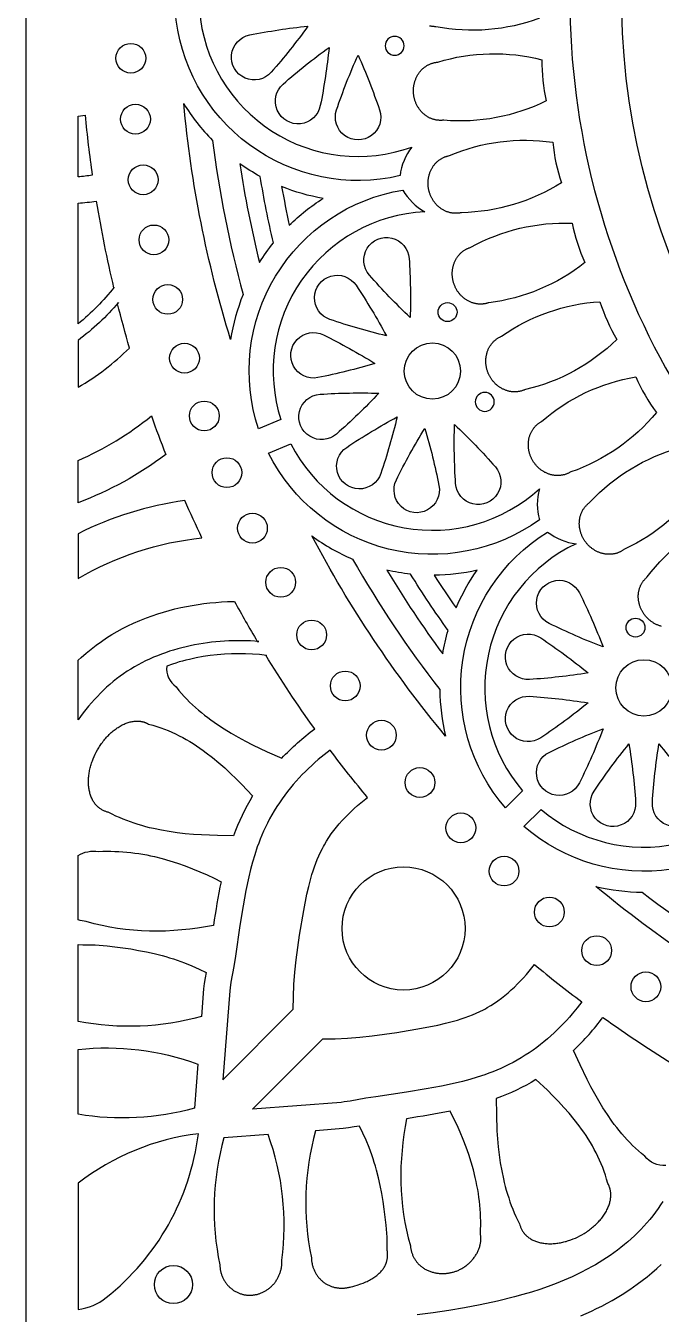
# Model space of a CAD drawing. Extents: x 101 to 1101, y 77 to 2048.
# Drawn here: x 100.7 to 343.6, y 559.7 to 1051.9 of the extents above; entities that cross this region are included whole.
import ezdxf

# ---------------------------------------------------------------- set-up
doc = ezdxf.new("R2010")
doc.units = 0
doc.layers.add('LAYER_01', color=1, linetype='CONTINUOUS')
doc.layers.add('LAYER_03', color=7, linetype='CONTINUOUS')

msp = doc.modelspace()

# ---------------------------------------------------------------- linework, layer by layer
at = {"layer": 'LAYER_01'}
for points in [[(248.32, 1005.53, 0.136866), (243.78, 994.62, -0.461775), (157.89, 1057.78), (167.1, 1057.78, 0.493474)], [(208.57, 1051.72, -0.024062), (194.55, 1034.13, -1.39346), (186.33, 1048.36, -0.024062)], [(216.67, 1043.62, -0.024062), (213.32, 1021.38, -1.39346), (199.09, 1029.59, -0.024062)], [(227.74, 1040.65, -0.024062), (235.95, 1019.72, -1.39346), (219.52, 1019.72, -0.024062)], [(299.65, 1023.18, -0.136609), (260.51, 1015.79), (260.22, 1015.78), (260, 1015.76), (259.77, 1015.75), (259.54, 1015.74), (259.31, 1015.73), (259.08, 1015.74), (258.84, 1015.74), (258.6, 1015.76), (258.37, 1015.78), (258.13, 1015.8), (257.88, 1015.84), (257.64, 1015.87), (257.4, 1015.92), (257.16, 1015.97), (256.91, 1016.03), (256.67, 1016.1), (256.43, 1016.17), (256.18, 1016.25), (255.94, 1016.34), (255.7, 1016.43), (255.46, 1016.53), (255.22, 1016.64), (254.98, 1016.76), (254.74, 1016.88), (254.51, 1017.01), (254.28, 1017.15), (254.05, 1017.29), (253.82, 1017.44), (253.6, 1017.59), (253.38, 1017.76), (253.17, 1017.92), (252.95, 1018.1), (252.75, 1018.28), (252.54, 1018.46), (252.34, 1018.66), (252.15, 1018.85), (251.96, 1019.06), (251.77, 1019.26), (251.59, 1019.47), (251.42, 1019.69), (251.25, 1019.91), (251.09, 1020.14), (250.93, 1020.36), (250.78, 1020.6), (250.63, 1020.83), (250.49, 1021.07), (250.36, 1021.31), (250.23, 1021.55), (250.11, 1021.8), (249.99, 1022.04), (249.88, 1022.29), (249.78, 1022.54), (249.68, 1022.79), (249.59, 1023.04), (249.5, 1023.3), (249.42, 1023.55), (249.35, 1023.8), (249.28, 1024.05), (249.22, 1024.31), (249.16, 1024.56), (249.11, 1024.81), (249.07, 1025.06), (249.03, 1025.31), (249, 1025.55), (248.97, 1025.8), (248.95, 1026.04), (248.93, 1026.29), (248.91, 1026.54), (248.9, 1026.8), (248.9, 1027.05), (248.9, 1027.31), (248.91, 1027.57), (248.93, 1027.83), (248.94, 1028.09), (248.97, 1028.36), (249, 1028.62), (249.04, 1028.89), (249.08, 1029.15), (249.13, 1029.42), (249.19, 1029.68), (249.25, 1029.95), (249.32, 1030.21), (249.39, 1030.48), (249.47, 1030.74), (249.56, 1031), (249.66, 1031.26), (249.76, 1031.52), (249.86, 1031.78), (249.98, 1032.03), (250.1, 1032.28), (250.22, 1032.53), (250.35, 1032.77), (250.49, 1033.02), (250.63, 1033.25), (250.78, 1033.49), (250.94, 1033.72), (251.1, 1033.94), (251.27, 1034.16), (251.44, 1034.37), (251.61, 1034.58), (251.79, 1034.79), (251.98, 1034.99), (252.17, 1035.18), (252.36, 1035.37), (252.56, 1035.55), (252.76, 1035.72), (252.97, 1035.89), (253.18, 1036.05), (253.39, 1036.21), (253.6, 1036.36), (253.82, 1036.5), (254.04, 1036.64), (254.26, 1036.77), (254.48, 1036.89), (254.71, 1037), (254.93, 1037.11), (255.16, 1037.21), (255.39, 1037.31), (255.62, 1037.4), (255.85, 1037.48), (256.08, 1037.56), (256.31, 1037.62), (256.53, 1037.69), (256.76, 1037.74), (256.99, 1037.79), (257.22, 1037.84), (257.44, 1037.88), (257.67, 1037.91), (257.89, 1037.93), (258.18, 1037.99, -0.136609), (298, 1038.9, 0.054757)], [(172.09, 1008.09, 0.034747), (183.8, 949.24, 0.057397), (179.04, 932.03, -0.052173), (161.11, 1022.17, 0.057397)], [(120.74, 1017.37), (123.42, 1017.71, 0.012057), (126.15, 994.75, -0.014316), (120.74, 994.15)], [(305.44, 991.91, -0.136609), (267.29, 980.47), (267, 980.44), (266.78, 980.39), (266.55, 980.35), (266.33, 980.32), (266.1, 980.29), (265.87, 980.27), (265.63, 980.25), (265.39, 980.24), (265.16, 980.24), (264.91, 980.24), (264.67, 980.24), (264.43, 980.26), (264.18, 980.28), (263.93, 980.3), (263.68, 980.34), (263.43, 980.38), (263.18, 980.43), (262.93, 980.48), (262.68, 980.54), (262.43, 980.61), (262.18, 980.69), (261.93, 980.77), (261.69, 980.86), (261.44, 980.96), (261.19, 981.06), (260.95, 981.17), (260.71, 981.29), (260.47, 981.41), (260.23, 981.54), (259.99, 981.68), (259.76, 981.83), (259.53, 981.98), (259.31, 982.14), (259.08, 982.3), (258.86, 982.47), (258.65, 982.65), (258.44, 982.83), (258.23, 983.01), (258.03, 983.21), (257.84, 983.4), (257.65, 983.6), (257.46, 983.81), (257.28, 984.02), (257.1, 984.24), (256.93, 984.45), (256.77, 984.68), (256.61, 984.9), (256.46, 985.13), (256.31, 985.36), (256.17, 985.59), (256.03, 985.83), (255.91, 986.07), (255.78, 986.31), (255.66, 986.55), (255.55, 986.79), (255.45, 987.03), (255.35, 987.27), (255.26, 987.52), (255.17, 987.76), (255.09, 988.01), (255.01, 988.25), (254.94, 988.49), (254.88, 988.74), (254.82, 988.98), (254.76, 989.22), (254.71, 989.46), (254.67, 989.71), (254.63, 989.96), (254.59, 990.21), (254.56, 990.46), (254.54, 990.72), (254.52, 990.98), (254.51, 991.24), (254.5, 991.5), (254.5, 991.77), (254.5, 992.03), (254.51, 992.3), (254.52, 992.57), (254.54, 992.84), (254.57, 993.11), (254.61, 993.38), (254.65, 993.65), (254.69, 993.92), (254.75, 994.19), (254.81, 994.46), (254.87, 994.73), (254.95, 994.99), (255.03, 995.26), (255.11, 995.52), (255.21, 995.79), (255.3, 996.05), (255.41, 996.3), (255.52, 996.56), (255.64, 996.81), (255.76, 997.06), (255.89, 997.3), (256.03, 997.54), (256.17, 997.78), (256.32, 998.01), (256.47, 998.23), (256.63, 998.46), (256.8, 998.67), (256.97, 998.89), (257.14, 999.09), (257.32, 999.29), (257.5, 999.49), (257.69, 999.68), (257.88, 999.86), (258.07, 1000.04), (258.27, 1000.21), (258.47, 1000.37), (258.67, 1000.53), (258.88, 1000.68), (259.09, 1000.83), (259.3, 1000.96), (259.51, 1001.1), (259.73, 1001.22), (259.94, 1001.34), (260.16, 1001.45), (260.38, 1001.56), (260.6, 1001.66), (260.82, 1001.75), (261.04, 1001.83), (261.27, 1001.91), (261.49, 1001.99), (261.71, 1002.06), (261.93, 1002.12), (262.15, 1002.17), (262.37, 1002.22), (262.65, 1002.31, -0.136609), (302.15, 1007.37, 0.054757)], [(182.55, 999.17, 0.022725), (190.05, 961.47, -0.029452), (195.38, 968.95, -0.015532), (190.33, 994.31, -0.029452)], [(198.54, 990.43, 0.009198), (201.47, 975.68, -0.052907), (214.37, 985.91, -0.052907)], [(120.74, 984.12, 0.016325), (127.67, 984.86, 0.017616), (134.33, 951.75), (134.51, 951.97, -0.05534), (120.74, 938.02)], [(244.87, 989.12, 0.136866), (253.25, 980.77, 0.493474), (198.21, 901.42), (189.69, 897.89, -0.461775)], [(314.46, 961.42, -0.136609), (277.72, 946.06), (277.44, 945.99), (277.22, 945.93), (277, 945.86), (276.78, 945.81), (276.55, 945.75), (276.33, 945.71), (276.09, 945.67), (275.86, 945.63), (275.62, 945.6), (275.38, 945.58), (275.14, 945.56), (274.89, 945.54), (274.65, 945.54), (274.4, 945.54), (274.15, 945.55), (273.9, 945.56), (273.64, 945.58), (273.39, 945.61), (273.13, 945.65), (272.88, 945.69), (272.62, 945.74), (272.36, 945.79), (272.11, 945.86), (271.85, 945.93), (271.6, 946), (271.34, 946.09), (271.09, 946.18), (270.84, 946.28), (270.59, 946.39), (270.34, 946.5), (270.09, 946.62), (269.85, 946.75), (269.61, 946.88), (269.37, 947.02), (269.13, 947.16), (268.9, 947.32), (268.67, 947.47), (268.45, 947.64), (268.23, 947.81), (268.01, 947.98), (267.8, 948.16), (267.6, 948.35), (267.39, 948.54), (267.2, 948.74), (267.01, 948.93), (266.82, 949.14), (266.64, 949.35), (266.46, 949.56), (266.29, 949.77), (266.13, 949.99), (265.97, 950.21), (265.81, 950.43), (265.67, 950.66), (265.52, 950.88), (265.39, 951.11), (265.26, 951.34), (265.13, 951.57), (265.02, 951.81), (264.9, 952.04), (264.8, 952.28), (264.7, 952.51), (264.6, 952.74), (264.51, 952.98), (264.43, 953.21), (264.35, 953.45), (264.27, 953.68), (264.2, 953.92), (264.14, 954.17), (264.08, 954.41), (264.02, 954.66), (263.97, 954.91), (263.92, 955.17), (263.88, 955.43), (263.85, 955.69), (263.82, 955.95), (263.79, 956.22), (263.77, 956.48), (263.76, 956.75), (263.75, 957.02), (263.75, 957.29), (263.76, 957.57), (263.77, 957.84), (263.79, 958.11), (263.81, 958.39), (263.84, 958.66), (263.88, 958.94), (263.93, 959.21), (263.98, 959.48), (264.04, 959.75), (264.1, 960.03), (264.17, 960.29), (264.25, 960.56), (264.34, 960.82), (264.43, 961.09), (264.52, 961.35), (264.63, 961.6), (264.74, 961.86), (264.86, 962.1), (264.98, 962.35), (265.11, 962.59), (265.24, 962.83), (265.38, 963.06), (265.53, 963.29), (265.68, 963.51), (265.84, 963.73), (266, 963.95), (266.16, 964.15), (266.33, 964.35), (266.51, 964.55), (266.69, 964.74), (266.87, 964.93), (267.05, 965.1), (267.24, 965.28), (267.44, 965.44), (267.63, 965.6), (267.83, 965.76), (268.03, 965.9), (268.23, 966.04), (268.44, 966.18), (268.65, 966.31), (268.86, 966.43), (269.07, 966.54), (269.28, 966.65), (269.49, 966.75), (269.7, 966.85), (269.91, 966.94), (270.13, 967.02), (270.34, 967.1), (270.55, 967.17), (270.82, 967.29, -0.136609), (309.58, 976.45, 0.054757)], [(247.67, 940.45, -0.024062), (232.07, 956.65, -1.39346), (247.25, 962.93, -0.024062)], [(238.58, 933.47, -0.024062), (216.97, 939.7, -1.39346), (226.97, 952.74, -0.024062)], [(120.74, 913.78, 0.060132), (140.41, 928.75, -0.009156), (135.81, 945.7), (136.21, 946.16, -0.057146), (120.74, 931.71)], [(326.63, 932.04, -0.136609), (291.69, 912.92), (291.41, 912.83), (291.21, 912.74), (291, 912.65), (290.78, 912.57), (290.56, 912.5), (290.34, 912.43), (290.12, 912.36), (289.89, 912.3), (289.65, 912.25), (289.42, 912.2), (289.18, 912.15), (288.94, 912.12), (288.69, 912.09), (288.44, 912.06), (288.19, 912.04), (287.94, 912.03), (287.69, 912.02), (287.43, 912.02), (287.17, 912.03), (286.91, 912.05), (286.65, 912.07), (286.39, 912.1), (286.13, 912.13), (285.87, 912.18), (285.61, 912.23), (285.34, 912.29), (285.08, 912.35), (284.82, 912.42), (284.56, 912.5), (284.3, 912.59), (284.04, 912.68), (283.79, 912.78), (283.54, 912.89), (283.28, 913), (283.04, 913.12), (282.79, 913.25), (282.55, 913.39), (282.31, 913.53), (282.07, 913.67), (281.84, 913.82), (281.61, 913.98), (281.38, 914.14), (281.16, 914.31), (280.95, 914.49), (280.73, 914.66), (280.53, 914.85), (280.33, 915.03), (280.13, 915.22), (279.94, 915.42), (279.75, 915.62), (279.57, 915.82), (279.39, 916.03), (279.22, 916.23), (279.06, 916.45), (278.9, 916.66), (278.75, 916.87), (278.6, 917.09), (278.46, 917.31), (278.32, 917.53), (278.19, 917.75), (278.06, 917.98), (277.94, 918.2), (277.83, 918.43), (277.72, 918.65), (277.62, 918.87), (277.52, 919.1), (277.43, 919.33), (277.34, 919.57), (277.25, 919.81), (277.17, 920.05), (277.09, 920.29), (277.02, 920.54), (276.95, 920.79), (276.89, 921.05), (276.83, 921.31), (276.78, 921.57), (276.73, 921.83), (276.69, 922.1), (276.65, 922.37), (276.63, 922.64), (276.6, 922.91), (276.59, 923.18), (276.58, 923.46), (276.57, 923.73), (276.57, 924.01), (276.58, 924.28), (276.6, 924.56), (276.62, 924.84), (276.65, 925.11), (276.69, 925.39), (276.73, 925.66), (276.78, 925.94), (276.84, 926.21), (276.9, 926.48), (276.97, 926.75), (277.05, 927.01), (277.13, 927.28), (277.22, 927.54), (277.32, 927.79), (277.42, 928.05), (277.53, 928.3), (277.64, 928.54), (277.76, 928.79), (277.89, 929.02), (278.02, 929.26), (278.16, 929.49), (278.3, 929.71), (278.45, 929.93), (278.61, 930.14), (278.76, 930.35), (278.93, 930.55), (279.09, 930.75), (279.26, 930.94), (279.44, 931.13), (279.62, 931.3), (279.8, 931.48), (279.98, 931.65), (280.17, 931.81), (280.36, 931.96), (280.55, 932.11), (280.75, 932.25), (280.94, 932.39), (281.14, 932.52), (281.34, 932.64), (281.54, 932.76), (281.74, 932.87), (281.95, 932.98), (282.15, 933.08), (282.36, 933.17), (282.61, 933.32, -0.136609), (320.2, 946.48, 0.054757)], [(234.2, 922.89, -0.024062), (212.37, 917.48, -1.39346), (214.51, 933.77, -0.024062)], [(341.79, 904.1, -0.136609), (309.05, 881.43), (308.78, 881.31), (308.59, 881.2), (308.39, 881.09), (308.18, 880.99), (307.97, 880.89), (307.76, 880.8), (307.54, 880.71), (307.32, 880.62), (307.09, 880.54), (306.86, 880.47), (306.63, 880.4), (306.39, 880.34), (306.15, 880.28), (305.91, 880.23), (305.66, 880.19), (305.41, 880.15), (305.16, 880.12), (304.9, 880.09), (304.65, 880.07), (304.39, 880.06), (304.13, 880.05), (303.86, 880.05), (303.6, 880.06), (303.34, 880.08), (303.07, 880.1), (302.8, 880.13), (302.54, 880.17), (302.27, 880.21), (302, 880.27), (301.74, 880.32), (301.47, 880.39), (301.21, 880.46), (300.94, 880.54), (300.68, 880.63), (300.42, 880.72), (300.16, 880.83), (299.91, 880.93), (299.65, 881.05), (299.4, 881.17), (299.15, 881.29), (298.91, 881.43), (298.67, 881.57), (298.43, 881.71), (298.2, 881.86), (297.97, 882.01), (297.75, 882.17), (297.53, 882.34), (297.31, 882.51), (297.1, 882.68), (296.89, 882.86), (296.69, 883.04), (296.49, 883.23), (296.3, 883.42), (296.12, 883.61), (295.94, 883.81), (295.76, 884.01), (295.59, 884.21), (295.43, 884.41), (295.27, 884.62), (295.12, 884.82), (294.97, 885.03), (294.83, 885.24), (294.69, 885.45), (294.56, 885.66), (294.43, 885.88), (294.31, 886.09), (294.19, 886.31), (294.08, 886.54), (293.97, 886.76), (293.86, 887), (293.76, 887.23), (293.66, 887.47), (293.57, 887.72), (293.48, 887.96), (293.39, 888.21), (293.31, 888.47), (293.24, 888.73), (293.17, 888.99), (293.11, 889.25), (293.05, 889.52), (293, 889.78), (292.95, 890.05), (292.92, 890.32), (292.88, 890.6), (292.86, 890.87), (292.84, 891.15), (292.82, 891.43), (292.82, 891.7), (292.82, 891.98), (292.82, 892.26), (292.84, 892.54), (292.86, 892.81), (292.89, 893.09), (292.92, 893.36), (292.96, 893.64), (293.01, 893.91), (293.07, 894.18), (293.13, 894.45), (293.2, 894.72), (293.27, 894.98), (293.36, 895.24), (293.45, 895.5), (293.54, 895.75), (293.64, 896), (293.75, 896.25), (293.86, 896.49), (293.98, 896.72), (294.11, 896.96), (294.24, 897.19), (294.37, 897.41), (294.51, 897.63), (294.66, 897.84), (294.81, 898.05), (294.96, 898.25), (295.12, 898.45), (295.28, 898.64), (295.45, 898.82), (295.62, 899), (295.79, 899.18), (295.96, 899.35), (296.14, 899.51), (296.32, 899.66), (296.51, 899.81), (296.69, 899.96), (296.88, 900.1), (297.07, 900.23), (297.26, 900.36), (297.46, 900.48), (297.65, 900.59), (297.89, 900.76, -0.136609), (333.89, 917.78, 0.054757)], [(235.69, 911.53, -0.024062), (219.49, 895.93, -1.39346), (213.21, 911.11, -0.024062)], [(120.74, 885.83, 0.068065), (148.76, 902.82, 0.008194), (154.25, 888.09, -0.072327), (120.74, 869.69)], [(242.67, 902.44, -0.024062), (236.44, 880.83, -1.39346), (223.4, 890.84, -0.024062)], [(253.25, 898.06, -0.024062), (258.66, 876.23, -1.39346), (242.37, 878.38, -0.024062)], [(264.61, 899.56, -0.024062), (280.21, 883.36, -1.39346), (265.03, 877.07, -0.024062)], [(297.06, 874.98, 0.136866), (297.04, 863.16, -0.461775), (193.52, 888.65), (202.03, 892.18, 0.493474)], [(120.74, 840.73, -0.109104), (168.06, 856.23, -0.008194), (161.52, 870.52, 0.081681), (120.74, 857.86)], [(225.66, 848.17, 0.034747), (258.99, 798.29, 0.057397), (261.19, 780.57, -0.052173), (210.13, 856.98, 0.057397)], [(300.16, 858.5, 0.136866), (311.09, 854, 0.493474), (290.61, 759.62), (284.09, 753.1, -0.461775)], [(238.73, 843.94, 0.022725), (260.08, 811.98, -0.029452), (262.15, 820.93, -0.015532), (247.79, 842.42, -0.029452)], [(256.85, 841.98, 0.009198), (265.21, 829.48, -0.052907), (273.21, 843.87, -0.052907)], [(321.37, 814.61, -0.024062), (300.75, 823.6, -1.39346), (312.37, 835.22, -0.024062)], [(120.74, 809.51), (121.95, 810.62), (123.8, 812.23), (125.69, 813.78), (127.65, 815.29), (129.66, 816.73), (131.65, 818.07), (133.68, 819.34), (135.69, 820.51), (137.73, 821.62), (139.8, 822.68), (141.91, 823.67), (144.37, 824.74), (146.87, 825.74), (149.01, 826.52), (151.17, 827.25), (153.36, 827.92), (155.55, 828.54), (157.75, 829.11), (159.95, 829.62), (162.17, 830.08), (164.4, 830.48), (166.62, 830.84), (168.85, 831.15), (171.09, 831.41), (173.33, 831.62), (175.56, 831.78), (177.8, 831.9), (180.49, 831.98, 0.009156), (189.22, 816.74), (189.83, 816.7), (186.59, 816.9), (183.31, 816.99), (181.67, 816.99), (180.02, 816.97), (178.37, 816.91), (176.72, 816.83), (175.07, 816.71), (173.43, 816.57), (171.78, 816.39), (170.14, 816.19), (168.5, 815.95), (166.86, 815.69), (165.23, 815.39), (163.61, 815.06), (162, 814.7), (160.4, 814.31), (158.81, 813.88), (157.22, 813.42), (155.66, 812.93), (154.1, 812.41), (152.56, 811.85), (151.03, 811.26), (149.53, 810.64), (148.03, 809.98), (146.56, 809.28), (145.11, 808.55), (143.68, 807.79), (142.27, 806.99), (140.88, 806.16), (139.51, 805.29), (138.14, 804.36), (136.79, 803.39), (135.47, 802.39), (134.17, 801.35), (132.91, 800.28), (131.66, 799.18), (130.45, 798.05), (129.26, 796.89), (128.1, 795.7), (126.96, 794.49), (125.86, 793.25), (124.78, 791.99), (123.73, 790.7), (122.7, 789.39), (121.7, 788.07), (120.74, 786.72)], [(315.64, 804.69, -0.024062), (293.29, 802.17, -1.39346), (297.54, 818.04, -0.024062)], [(192.45, 811.42), (192.74, 811.39), (190.09, 811.66), (187.44, 811.85), (184.75, 811.96), (182.06, 812), (179.35, 811.95), (176.65, 811.81), (173.94, 811.6), (171.25, 811.29), (168.57, 810.9), (165.9, 810.43), (163.27, 809.86), (161.97, 809.55), (160.66, 809.21), (159.38, 808.85), (158.1, 808.46), (156.83, 808.06), (154.6, 807.28, 0.257322), (158.16, 799.32), (159.23, 798.01), (160.22, 796.86), (161.24, 795.73), (162.28, 794.64), (163.35, 793.56), (164.45, 792.51), (165.57, 791.49), (166.72, 790.49), (167.89, 789.51), (169.08, 788.56), (170.29, 787.63), (171.53, 786.72), (174.04, 784.96), (176.63, 783.28), (179.26, 781.68), (181.95, 780.14), (184.67, 778.67), (187.42, 777.26), (192.98, 774.59), (198.56, 772.08, -0.041587), (211.16, 783.29), (211.16, 783.3, -0.017616)], [(315.64, 793.23, -0.024062), (297.54, 779.88, -1.39346), (293.29, 795.75, -0.024062)], [(187.43, 757.67, 0.051759), (180.15, 742.47), (174.03, 742.53), (167.87, 742.77), (164.79, 742.98), (161.71, 743.26), (158.64, 743.61), (155.59, 744.05), (152.56, 744.58), (149.55, 745.21), (148.06, 745.56), (146.58, 745.94), (145.11, 746.35), (143.65, 746.78), (142.2, 747.25), (140.76, 747.74), (139.34, 748.26), (137.93, 748.82), (136.53, 749.4), (135.15, 750.02), (133.78, 750.67), (132.27, 751.44), (131.84, 751.55), (131.57, 751.63), (131.31, 751.71), (131.05, 751.81), (130.78, 751.91), (130.52, 752.03), (130.27, 752.15), (130.01, 752.29), (129.75, 752.43), (129.5, 752.59), (129.25, 752.75), (129.01, 752.93), (128.88, 753.02), (128.76, 753.12), (128.64, 753.21), (128.52, 753.31), (128.41, 753.42), (128.29, 753.52), (128.17, 753.63), (128.06, 753.74), (127.95, 753.85), (127.84, 753.97), (127.62, 754.21), (127.4, 754.46), (127.19, 754.73), (126.99, 755), (126.8, 755.28), (126.61, 755.58), (126.43, 755.88), (126.25, 756.2), (126.09, 756.52), (125.93, 756.86), (125.78, 757.21), (125.64, 757.56), (125.51, 757.92), (125.39, 758.3), (125.27, 758.68), (125.17, 759.07), (125.08, 759.47), (125, 759.87), (124.92, 760.28), (124.86, 760.7), (124.81, 761.13), (124.77, 761.56), (124.74, 761.99), (124.72, 762.44), (124.71, 762.88), (124.71, 763.33), (124.72, 763.78), (124.74, 764.24), (124.77, 764.69), (124.81, 765.15), (124.86, 765.61), (124.92, 766.07), (124.99, 766.53), (125.07, 766.99), (125.16, 767.45), (125.26, 767.91), (125.37, 768.37), (125.49, 768.82), (125.61, 769.27), (125.74, 769.72), (125.88, 770.17), (126.03, 770.61), (126.19, 771.05), (126.52, 771.91), (126.87, 772.75), (127.26, 773.59), (127.68, 774.42), (128.14, 775.26), (128.64, 776.1), (128.9, 776.52), (129.17, 776.93), (129.45, 777.35), (129.73, 777.75), (130.03, 778.16), (130.33, 778.56), (130.65, 778.95), (130.96, 779.34), (131.29, 779.72), (131.62, 780.1), (131.96, 780.47), (132.31, 780.83), (132.66, 781.18), (133.02, 781.53), (133.39, 781.86), (133.75, 782.19), (134.12, 782.5), (134.5, 782.8), (134.88, 783.09), (135.26, 783.37), (135.65, 783.64), (136.03, 783.89), (136.42, 784.14), (136.81, 784.37), (137.2, 784.59), (137.59, 784.79), (137.98, 784.98), (138.37, 785.16), (138.75, 785.32), (139.14, 785.48), (139.52, 785.62), (139.9, 785.74), (140.28, 785.85), (140.66, 785.95), (141.03, 786.04), (141.4, 786.11), (141.76, 786.17), (142.12, 786.22), (142.47, 786.25), (142.82, 786.27), (143.16, 786.28), (143.5, 786.28), (143.83, 786.27), (144.15, 786.25), (144.31, 786.23), (144.47, 786.21), (144.63, 786.19), (144.78, 786.17), (144.93, 786.14), (145.09, 786.12), (145.24, 786.09), (145.38, 786.05), (145.53, 786.02), (145.67, 785.98), (145.82, 785.94), (145.96, 785.9), (146.1, 785.85), (146.24, 785.8), (146.37, 785.76), (146.51, 785.71), (146.64, 785.65), (146.77, 785.6), (146.9, 785.54), (147.02, 785.48), (147.27, 785.36), (147.67, 785.14), (149.35, 784.68), (150.84, 784.23), (152.31, 783.73), (153.76, 783.19), (155.19, 782.62), (156.6, 782.01), (158, 781.37), (159.38, 780.69), (160.74, 779.98), (162.08, 779.24), (163.4, 778.46), (164.7, 777.66), (165.99, 776.83), (167.26, 775.98), (168.51, 775.1), (169.74, 774.2), (172.16, 772.33), (174.51, 770.38), (176.8, 768.37), (179.03, 766.3), (181.2, 764.19), (183.33, 762.04)], [(321.37, 783.31, -0.024062), (312.37, 762.7, -1.39346), (300.75, 774.32, -0.024062)], [(176.04, 649.29), (202.96, 676.21), (203.02, 680.96), (203.24, 685.69), (203.6, 690.41), (204.09, 695.13), (204.69, 699.85), (205.38, 704.56), (207.01, 713.99), (208.22, 720.11), (208.91, 723.14), (209.69, 726.15), (210.12, 727.63), (210.57, 729.11), (211.07, 730.57), (211.59, 732.01), (212.15, 733.44), (212.76, 734.85), (213.4, 736.24), (214.09, 737.61), (214.48, 738.33), (214.87, 739.04), (215.71, 740.43), (216.59, 741.81), (217.51, 743.15), (218.48, 744.47), (219.5, 745.76), (220.55, 747.03), (221.64, 748.27), (222.76, 749.47), (223.92, 750.65), (225.1, 751.8), (226.31, 752.91), (227.55, 754), (228.81, 755.05), (230.09, 756.07), (231.38, 757.06, -0.012057), (217.07, 775.23), (214.76, 773.42), (212.5, 771.55), (211.25, 770.46), (210.02, 769.34), (208.81, 768.21), (207.62, 767.05), (206.44, 765.85), (205.27, 764.62), (204.12, 763.35), (202.99, 762.07), (201.87, 760.73), (200.78, 759.36), (199.72, 757.98), (198.69, 756.57), (197.66, 755.09), (196.67, 753.59), (195.72, 752.06), (194.81, 750.51), (193.93, 748.93), (193.1, 747.34), (192.35, 745.8), (191.64, 744.25), (190.98, 742.73), (190.36, 741.2), (189.78, 739.7), (189.24, 738.19), (188.27, 735.23), (187.42, 732.34), (186.68, 729.56), (186.01, 726.77), (184.91, 721.52), (183.82, 715.72), (182.54, 708.14), (180.87, 696.47), (180.26, 692.59), (179.17, 686.61), (178.85, 684.42), (178.7, 683.18)], [(392.06, 773.03, 0.136866), (396.56, 762.1, -0.461775), (291.16, 746.03), (297.68, 752.55, 0.493474)], [(331.29, 777.58, -0.024062), (333.81, 755.23, -1.39346), (317.93, 759.49, -0.024062)], [(342.74, 777.58, -0.024062), (356.1, 759.49, -1.39346), (340.23, 755.23, -0.024062)], [(120.74, 734.92, -0.181651), (128.47, 736.47), (130.19, 736.54), (131.72, 736.56), (133.26, 736.56), (134.79, 736.52), (136.32, 736.45), (137.85, 736.35), (139.38, 736.23), (140.9, 736.07), (142.42, 735.88), (143.94, 735.66), (145.45, 735.41), (146.95, 735.13), (148.45, 734.83), (149.95, 734.5), (152.91, 733.76), (155.85, 732.93), (158.75, 732), (161.63, 730.99), (164.46, 729.9), (167.25, 728.74), (170.01, 727.51), (172.72, 726.23), (175.38, 724.88, 0.011286), (172.44, 708.26), (169.45, 707.7), (166.43, 707.21), (163.39, 706.81), (160.34, 706.48), (157.27, 706.24), (154.2, 706.09), (151.12, 706.02), (148.05, 706.05), (144.98, 706.17), (141.92, 706.38), (138.87, 706.69), (135.85, 707.1), (132.85, 707.59), (129.88, 708.18), (126.94, 708.87), (123.86, 709.7, -0.069334), (120.74, 710.4)], [(336.34, 720.94, 0.034747), (386.23, 687.6, 0.057397), (395.04, 672.07, -0.052173), (318.62, 723.13, 0.057397)], [(120.74, 700.96), (122.51, 700.8), (124.2, 700.83), (125.72, 700.81), (127.24, 700.76), (128.76, 700.67), (131.79, 700.42), (134.82, 700.09), (137.85, 699.69), (140.87, 699.23), (143.88, 698.71), (146.88, 698.13), (149.86, 697.47), (152.82, 696.73), (154.28, 696.32), (155.73, 695.88), (157.18, 695.43), (158.61, 694.94), (160.03, 694.43), (161.44, 693.89), (164.23, 692.75), (166.96, 691.53), (169.65, 690.23), (169.29, 688.15), (168.98, 686.07), (168.73, 683.97), (167.85, 673.45, -0.116527), (120.74, 671.56)], [(187.35, 637.98), (214.27, 664.9), (219.01, 664.97), (223.75, 665.19), (228.47, 665.55), (233.19, 666.03), (237.91, 666.63), (242.62, 667.32), (252.05, 668.95), (258.17, 670.16), (261.2, 670.85), (264.2, 671.63), (265.69, 672.06), (267.16, 672.52), (268.62, 673.01), (270.07, 673.53), (271.5, 674.09), (272.91, 674.7), (274.3, 675.34), (275.67, 676.03), (276.39, 676.42), (277.09, 676.82), (278.49, 677.65), (279.86, 678.53), (281.21, 679.46), (282.53, 680.43), (283.82, 681.44), (285.09, 682.49), (286.32, 683.58), (287.53, 684.7), (288.71, 685.86), (289.86, 687.04), (290.97, 688.25), (292.06, 689.49), (293.11, 690.75), (294.13, 692.03), (295.12, 693.32, 0.012057), (313.29, 679.02), (311.48, 676.7), (309.61, 674.45), (308.52, 673.19), (307.4, 671.96), (306.27, 670.75), (305.11, 669.57), (303.9, 668.38), (302.68, 667.21), (301.41, 666.06), (300.12, 664.93), (298.78, 663.81), (297.42, 662.72), (296.03, 661.66), (294.62, 660.63), (293.15, 659.6), (291.65, 658.61), (290.12, 657.66), (288.57, 656.75), (286.99, 655.87), (285.39, 655.04), (283.86, 654.29), (282.31, 653.58), (280.79, 652.92), (279.26, 652.3), (277.76, 651.73), (276.25, 651.18), (273.29, 650.21), (270.4, 649.36), (267.62, 648.62), (264.83, 647.96), (259.58, 646.85), (253.78, 645.76), (246.2, 644.49), (234.53, 642.81), (230.65, 642.2), (224.67, 641.11), (222.48, 640.79), (221.24, 640.64)], [(120.74, 660.83, -0.115837), (166.47, 655.27), (165.18, 638.43, -0.109652), (120.74, 636.08)], [(295.73, 649.37, -0.051759), (280.53, 642.09), (280.59, 635.97), (280.83, 629.81), (281.04, 626.73), (281.32, 623.65), (281.67, 620.58), (282.11, 617.53), (282.64, 614.5), (283.27, 611.49), (283.62, 610), (284, 608.52), (284.41, 607.05), (284.84, 605.59), (285.31, 604.14), (285.8, 602.7), (286.32, 601.28), (286.88, 599.87), (287.46, 598.47), (288.08, 597.09), (288.73, 595.72), (289.5, 594.22), (289.61, 593.78), (289.68, 593.51), (289.77, 593.25), (289.87, 592.99), (289.97, 592.73), (290.09, 592.47), (290.21, 592.21), (290.35, 591.95), (290.49, 591.7), (290.65, 591.44), (290.81, 591.19), (290.99, 590.95), (291.08, 590.83), (291.17, 590.71), (291.27, 590.59), (291.37, 590.47), (291.47, 590.35), (291.58, 590.23), (291.69, 590.12), (291.8, 590), (291.91, 589.89), (292.03, 589.78), (292.27, 589.56), (292.52, 589.34), (292.79, 589.14), (293.06, 588.93), (293.34, 588.74), (293.64, 588.55), (293.94, 588.37), (294.26, 588.19), (294.58, 588.03), (294.92, 587.87), (295.26, 587.72), (295.62, 587.58), (295.98, 587.45), (296.36, 587.33), (296.74, 587.22), (297.13, 587.11), (297.52, 587.02), (297.93, 586.94), (298.34, 586.87), (298.76, 586.8), (299.19, 586.75), (299.62, 586.71), (300.05, 586.68), (300.49, 586.66), (300.94, 586.65), (301.39, 586.65), (301.84, 586.66), (302.29, 586.68), (302.75, 586.71), (303.21, 586.75), (303.67, 586.8), (304.13, 586.86), (304.59, 586.93), (305.05, 587.02), (305.51, 587.11), (305.97, 587.2), (306.42, 587.31), (306.88, 587.43), (307.33, 587.55), (307.78, 587.69), (308.23, 587.83), (308.67, 587.97), (309.11, 588.13), (309.97, 588.46), (310.81, 588.82), (311.64, 589.2), (312.48, 589.62), (313.32, 590.08), (314.16, 590.58), (314.58, 590.84), (314.99, 591.11), (315.4, 591.39), (315.81, 591.68), (316.22, 591.97), (316.62, 592.28), (317.01, 592.59), (317.4, 592.91), (317.78, 593.23), (318.16, 593.57), (318.53, 593.91), (318.89, 594.25), (319.24, 594.61), (319.59, 594.96), (319.92, 595.33), (320.24, 595.69), (320.56, 596.07), (320.86, 596.44), (321.15, 596.82), (321.43, 597.2), (321.7, 597.59), (321.95, 597.97), (322.2, 598.36), (322.43, 598.75), (322.64, 599.14), (322.85, 599.53), (323.04, 599.92), (323.22, 600.31), (323.38, 600.7), (323.53, 601.08), (323.67, 601.46), (323.8, 601.85), (323.91, 602.22), (324.01, 602.6), (324.09, 602.97), (324.17, 603.34), (324.23, 603.7), (324.27, 604.06), (324.31, 604.41), (324.33, 604.76), (324.34, 605.1), (324.34, 605.44), (324.33, 605.77), (324.31, 606.09), (324.29, 606.25), (324.27, 606.41), (324.25, 606.57), (324.23, 606.72), (324.2, 606.88), (324.17, 607.03), (324.14, 607.18), (324.11, 607.33), (324.07, 607.47), (324.04, 607.62), (324, 607.76), (323.95, 607.9), (323.91, 608.04), (323.86, 608.18), (323.81, 608.31), (323.76, 608.45), (323.71, 608.58), (323.66, 608.71), (323.6, 608.84), (323.54, 608.97), (323.42, 609.21), (323.2, 609.61), (322.74, 611.29), (322.28, 612.78), (321.79, 614.25), (321.25, 615.7), (320.68, 617.13), (320.07, 618.55), (319.43, 619.94), (318.75, 621.32), (318.04, 622.68), (317.29, 624.02), (316.52, 625.34), (315.72, 626.65), (314.89, 627.93), (314.04, 629.2), (313.16, 630.45), (312.26, 631.69), (310.39, 634.1), (308.44, 636.45), (306.43, 638.74), (304.36, 640.97), (302.24, 643.15), (300.1, 645.27)], [(262.94, 637.32, -0.011286), (246.31, 634.39), (245.76, 631.39), (245.27, 628.37), (244.86, 625.33), (244.54, 622.28), (244.3, 619.21), (244.14, 616.14), (244.08, 613.06), (244.11, 609.99), (244.23, 606.92), (244.44, 603.86), (244.75, 600.82), (245.15, 597.79), (245.65, 594.79), (246.24, 591.82), (246.93, 588.88), (247.76, 585.81), (247.8, 585.36), (247.84, 585.08), (247.88, 584.81), (247.93, 584.54), (247.99, 584.26), (248.05, 583.98), (248.13, 583.71), (248.2, 583.43), (248.29, 583.15), (248.39, 582.88), (248.49, 582.6), (248.6, 582.33), (248.72, 582.05), (248.84, 581.78), (248.98, 581.51), (249.12, 581.25), (249.27, 580.98), (249.43, 580.72), (249.59, 580.46), (249.77, 580.21), (249.95, 579.95), (250.14, 579.71), (250.34, 579.46), (250.54, 579.23), (250.76, 578.99), (250.98, 578.76), (251.21, 578.54), (251.45, 578.32), (251.69, 578.11), (251.94, 577.91), (252.2, 577.71), (252.47, 577.52), (252.74, 577.33), (253.01, 577.15), (253.3, 576.98), (253.59, 576.82), (253.88, 576.67), (254.18, 576.52), (254.49, 576.38), (254.8, 576.25), (255.11, 576.13), (255.43, 576.01), (255.75, 575.9), (256.08, 575.81), (256.41, 575.72), (256.74, 575.64), (257.07, 575.56), (257.41, 575.5), (257.74, 575.44), (258.08, 575.39), (258.41, 575.35), (258.75, 575.32), (259.08, 575.29), (259.41, 575.27), (259.74, 575.26), (260.07, 575.26), (260.4, 575.26), (260.72, 575.28), (261.05, 575.29), (261.36, 575.32), (261.68, 575.35), (261.99, 575.39), (262.3, 575.43), (262.6, 575.48), (262.91, 575.53), (263.21, 575.59), (263.51, 575.66), (263.82, 575.74), (264.13, 575.82), (264.43, 575.91), (264.74, 576.01), (265.05, 576.11), (265.35, 576.22), (265.66, 576.34), (265.96, 576.47), (266.26, 576.6), (266.56, 576.74), (266.86, 576.89), (267.15, 577.05), (267.45, 577.21), (267.74, 577.38), (268.02, 577.56), (268.31, 577.75), (268.59, 577.94), (268.87, 578.14), (269.14, 578.35), (269.41, 578.56), (269.68, 578.78), (269.94, 579.01), (270.19, 579.24), (270.44, 579.49), (270.69, 579.73), (270.94, 579.99), (271.18, 580.25), (271.41, 580.51), (271.64, 580.78), (271.86, 581.06), (272.08, 581.34), (272.29, 581.62), (272.49, 581.91), (272.68, 582.2), (272.87, 582.5), (273.05, 582.79), (273.22, 583.1), (273.38, 583.4), (273.53, 583.7), (273.67, 584.01), (273.8, 584.32), (273.93, 584.62), (274.04, 584.93), (274.14, 585.24), (274.24, 585.55), (274.33, 585.86), (274.4, 586.17), (274.47, 586.47), (274.53, 586.78), (274.58, 587.08), (274.62, 587.38), (274.65, 587.68), (274.67, 587.98), (274.68, 588.27), (274.69, 588.56), (274.69, 588.85), (274.68, 589.14), (274.66, 589.42), (274.63, 589.7), (274.6, 589.97), (274.53, 590.42), (274.6, 592.13), (274.62, 593.67), (274.62, 595.2), (274.58, 596.73), (274.51, 598.26), (274.41, 599.79), (274.28, 601.32), (274.12, 602.84), (273.93, 604.36), (273.72, 605.88), (273.47, 607.39), (273.19, 608.89), (272.89, 610.39), (272.56, 611.89), (271.82, 614.85), (270.99, 617.79), (270.06, 620.7), (269.05, 623.57), (267.96, 626.4), (266.8, 629.2), (265.57, 631.95), (264.28, 634.66)], [(228.29, 631.59), (226.21, 631.23), (224.13, 630.92), (222.03, 630.67), (211.51, 629.8, 0.12023), (209.91, 581.25), (209.93, 580.8), (209.95, 580.52), (209.97, 580.25), (210, 579.97), (210.04, 579.69), (210.09, 579.41), (210.14, 579.13), (210.2, 578.85), (210.26, 578.57), (210.33, 578.29), (210.41, 578), (210.5, 577.72), (210.59, 577.44), (210.69, 577.16), (210.8, 576.89), (210.92, 576.61), (211.04, 576.34), (211.17, 576.06), (211.31, 575.79), (211.46, 575.53), (211.61, 575.26), (211.77, 575), (211.93, 574.74), (212.11, 574.49), (212.29, 574.24), (212.47, 574), (212.67, 573.76), (212.87, 573.53), (213.07, 573.3), (213.29, 573.07), (213.5, 572.86), (213.73, 572.64), (213.96, 572.44), (214.19, 572.24), (214.43, 572.05), (214.68, 571.86), (214.93, 571.68), (215.18, 571.51), (215.44, 571.35), (215.7, 571.19), (215.97, 571.04), (216.24, 570.9), (216.51, 570.77), (216.78, 570.64), (217.06, 570.53), (217.34, 570.42), (217.63, 570.31), (217.91, 570.22), (218.2, 570.13), (218.48, 570.05), (218.77, 569.98), (219.06, 569.92), (219.35, 569.86), (219.64, 569.81), (219.93, 569.77), (220.22, 569.74), (220.51, 569.71), (220.8, 569.69), (221.09, 569.68), (221.38, 569.67), (221.67, 569.68), (221.96, 569.68), (222.25, 569.7), (222.54, 569.72), (222.84, 569.75), (223.14, 569.78), (223.44, 569.82), (223.75, 569.87), (224.07, 569.92), (224.4, 569.99), (224.73, 570.06), (225.08, 570.14), (225.79, 570.32), (226.55, 570.54), (227.38, 570.8), (228.74, 571.27), (229.72, 571.64), (230.2, 571.83), (230.68, 572.04), (231.16, 572.25), (231.63, 572.48), (232.08, 572.71), (232.53, 572.95), (232.96, 573.19), (233.37, 573.45), (233.77, 573.7), (234.16, 573.97), (234.53, 574.24), (234.89, 574.51), (235.23, 574.79), (235.56, 575.08), (235.87, 575.36), (236.16, 575.66), (236.44, 575.95), (236.71, 576.25), (236.95, 576.55), (237.19, 576.85), (237.3, 577), (237.41, 577.16), (237.51, 577.31), (237.61, 577.46), (237.7, 577.62), (237.79, 577.77), (237.88, 577.92), (237.97, 578.08), (238.04, 578.23), (238.12, 578.38), (238.19, 578.54), (238.26, 578.69), (238.32, 578.85), (238.39, 579), (238.44, 579.15), (238.5, 579.31), (238.55, 579.46), (238.6, 579.61), (238.64, 579.77), (238.68, 579.92), (238.76, 580.22), (238.83, 580.53), (238.88, 580.83), (238.93, 581.13), (238.96, 581.43), (238.99, 581.72), (239, 582.02), (239.01, 582.31), (239.02, 582.6), (239.01, 582.89), (239, 583.17), (238.98, 583.45), (238.96, 583.73), (238.92, 584), (238.86, 584.45), (238.88, 586.15), (238.87, 587.66), (238.82, 589.18), (238.73, 590.7), (238.48, 593.73), (238.15, 596.76), (237.75, 599.79), (237.29, 602.81), (236.77, 605.83), (236.19, 608.83), (235.53, 611.81), (234.78, 614.76), (234.38, 616.22), (233.94, 617.67), (233.48, 619.12), (233, 620.55), (232.49, 621.97), (231.95, 623.38), (230.81, 626.17), (229.58, 628.9)], [(120.74, 561.55, 0.141166), (131.51, 566.06, 0.195761), (166.74, 628.68, 0.134222), (120.74, 609.75)], [(193.33, 628.41), (176.49, 627.12, 0.120224), (174.92, 578.57), (174.94, 578.12), (174.96, 577.84), (174.99, 577.57), (175.02, 577.29), (175.06, 577.01), (175.1, 576.73), (175.15, 576.45), (175.21, 576.17), (175.28, 575.89), (175.35, 575.61), (175.43, 575.33), (175.52, 575.04), (175.61, 574.76), (175.71, 574.49), (175.82, 574.21), (175.94, 573.93), (176.06, 573.66), (176.19, 573.38), (176.33, 573.11), (176.47, 572.85), (176.63, 572.58), (176.78, 572.32), (176.95, 572.07), (177.12, 571.81), (177.3, 571.57), (177.49, 571.32), (177.68, 571.08), (177.88, 570.85), (178.09, 570.62), (178.3, 570.4), (178.52, 570.18), (178.74, 569.97), (178.97, 569.76), (179.2, 569.56), (179.44, 569.37), (179.69, 569.19), (179.93, 569.01), (180.18, 568.84), (180.44, 568.67), (180.7, 568.52), (180.96, 568.37), (181.23, 568.23), (181.5, 568.09), (181.77, 567.97), (182.04, 567.85), (182.31, 567.74), (182.59, 567.63), (182.86, 567.54), (183.14, 567.45), (183.42, 567.37), (183.7, 567.3), (183.98, 567.23), (184.26, 567.18), (184.54, 567.13), (184.82, 567.09), (185.09, 567.05), (185.37, 567.02), (185.65, 567), (185.92, 566.99), (186.19, 566.98), (186.46, 566.98), (186.73, 566.98), (186.99, 566.99), (187.26, 567.01), (187.52, 567.03), (187.78, 567.06), (188.05, 567.1), (188.32, 567.14), (188.59, 567.19), (188.86, 567.25), (189.13, 567.31), (189.4, 567.38), (189.67, 567.46), (189.95, 567.54), (190.22, 567.64), (190.49, 567.73), (190.77, 567.84), (191.04, 567.96), (191.31, 568.08), (191.58, 568.21), (191.85, 568.34), (192.11, 568.49), (192.38, 568.64), (192.64, 568.8), (192.9, 568.97), (193.15, 569.14), (193.41, 569.32), (193.66, 569.51), (193.9, 569.71), (194.14, 569.91), (194.38, 570.12), (194.61, 570.33), (194.84, 570.55), (195.06, 570.78), (195.28, 571.01), (195.49, 571.25), (195.69, 571.5), (195.89, 571.75), (196.08, 572), (196.27, 572.26), (196.45, 572.52), (196.62, 572.79), (196.79, 573.06), (196.95, 573.34), (197.1, 573.61), (197.25, 573.89), (197.38, 574.18), (197.51, 574.46), (197.64, 574.75), (197.75, 575.04), (197.86, 575.33), (197.96, 575.62), (198.06, 575.91), (198.14, 576.21), (198.22, 576.5), (198.29, 576.79), (198.36, 577.09), (198.42, 577.38), (198.47, 577.67), (198.51, 577.96), (198.55, 578.25), (198.58, 578.53), (198.6, 578.82), (198.62, 579.1), (198.63, 579.38), (198.63, 579.66), (198.63, 579.94), (198.61, 580.39, 0.121451)]]:
    msp.add_lwpolyline(points, format="xyb", close=True, dxfattribs=at)
for points in [[(255.09, 1051.88), (255.33, 1051.83), (255.56, 1051.79), (255.8, 1051.75), (256.03, 1051.72), (256.26, 1051.69), (256.49, 1051.67), (256.72, 1051.66), (256.95, 1051.65), (257.17, 1051.65), (257.47, 1051.62, 0.136609), (297.16, 1054.88, -0.027371)], [(359.8, 877.89, -0.136609), (329.61, 851.92), (329.35, 851.77), (329.17, 851.64), (328.98, 851.51), (328.79, 851.39), (328.59, 851.27), (328.39, 851.16), (328.18, 851.05), (327.97, 850.94), (327.75, 850.84), (327.53, 850.74), (327.31, 850.65), (327.08, 850.56), (326.84, 850.48), (326.61, 850.4), (326.37, 850.33), (326.12, 850.27), (325.87, 850.21), (325.62, 850.16), (325.37, 850.11), (325.11, 850.07), (324.85, 850.04), (324.59, 850.01), (324.33, 849.99), (324.06, 849.98), (323.8, 849.98), (323.53, 849.98), (323.26, 849.99), (322.99, 850), (322.72, 850.03), (322.45, 850.06), (322.18, 850.1), (321.9, 850.14), (321.63, 850.19), (321.36, 850.25), (321.1, 850.32), (320.83, 850.39), (320.56, 850.47), (320.3, 850.56), (320.04, 850.65), (319.78, 850.75), (319.52, 850.86), (319.27, 850.97), (319.02, 851.09), (318.77, 851.22), (318.53, 851.35), (318.28, 851.48), (318.05, 851.62), (317.82, 851.77), (317.59, 851.92), (317.36, 852.08), (317.14, 852.24), (316.93, 852.4), (316.72, 852.57), (316.51, 852.74), (316.31, 852.92), (316.12, 853.1), (315.93, 853.28), (315.75, 853.46), (315.57, 853.65), (315.39, 853.84), (315.22, 854.03), (315.06, 854.23), (314.9, 854.42), (314.75, 854.62), (314.6, 854.82), (314.46, 855.02), (314.32, 855.23), (314.18, 855.44), (314.05, 855.65), (313.92, 855.87), (313.79, 856.1), (313.67, 856.32), (313.55, 856.56), (313.43, 856.79), (313.32, 857.03), (313.22, 857.28), (313.12, 857.53), (313.02, 857.78), (312.93, 858.03), (312.85, 858.29), (312.77, 858.55), (312.7, 858.82), (312.63, 859.08), (312.57, 859.35), (312.51, 859.62), (312.46, 859.89), (312.42, 860.17), (312.39, 860.44), (312.36, 860.72), (312.34, 861), (312.32, 861.27), (312.31, 861.55), (312.31, 861.83), (312.32, 862.11), (312.33, 862.38), (312.35, 862.66), (312.38, 862.93), (312.41, 863.21), (312.45, 863.48), (312.5, 863.75), (312.55, 864.02), (312.62, 864.28), (312.68, 864.54), (312.76, 864.8), (312.84, 865.06), (312.93, 865.31), (313.02, 865.56), (313.12, 865.8), (313.23, 866.04), (313.34, 866.28), (313.45, 866.51), (313.57, 866.74), (313.7, 866.96), (313.83, 867.18), (313.97, 867.39), (314.11, 867.6), (314.26, 867.8), (314.41, 868), (314.56, 868.19), (314.72, 868.37), (314.88, 868.55), (315.04, 868.73), (315.21, 868.9), (315.38, 869.06), (315.55, 869.22), (315.73, 869.37), (315.9, 869.51), (316.08, 869.65), (316.26, 869.79), (316.48, 869.98, -0.136609), (350.51, 890.68, 0.054757)], [(343.75, 822.46), (343.48, 822.54), (343.21, 822.62), (342.95, 822.7), (342.69, 822.79), (342.43, 822.89), (342.17, 822.99), (341.92, 823.1), (341.67, 823.22), (341.42, 823.34), (341.18, 823.47), (340.94, 823.6), (340.71, 823.74), (340.48, 823.88), (340.25, 824.02), (340.03, 824.17), (339.81, 824.33), (339.6, 824.48), (339.39, 824.64), (339.19, 824.81), (338.99, 824.98), (338.8, 825.15), (338.61, 825.32), (338.43, 825.5), (338.25, 825.67), (338.08, 825.86), (337.91, 826.04), (337.74, 826.22), (337.58, 826.41), (337.43, 826.61), (337.27, 826.81), (337.12, 827.01), (336.97, 827.22), (336.82, 827.44), (336.68, 827.66), (336.54, 827.88), (336.41, 828.11), (336.27, 828.34), (336.15, 828.58), (336.03, 828.82), (335.91, 829.06), (335.8, 829.31), (335.69, 829.56), (335.59, 829.81), (335.5, 830.07), (335.41, 830.33), (335.33, 830.6), (335.25, 830.86), (335.18, 831.13), (335.12, 831.4), (335.06, 831.67), (335.01, 831.94), (334.97, 832.22), (334.93, 832.49), (334.9, 832.77), (334.87, 833.05), (334.86, 833.32), (334.85, 833.6), (334.85, 833.88), (334.85, 834.15), (334.86, 834.43), (334.88, 834.7), (334.91, 834.97), (334.94, 835.24), (334.98, 835.51), (335.03, 835.77), (335.09, 836.04), (335.15, 836.3), (335.21, 836.55), (335.29, 836.81), (335.37, 837.06), (335.45, 837.3), (335.54, 837.55), (335.64, 837.79), (335.74, 838.02), (335.85, 838.25), (335.97, 838.48), (336.09, 838.7), (336.21, 838.91), (336.34, 839.12), (336.47, 839.33), (336.61, 839.53), (336.75, 839.73), (336.89, 839.92), (337.04, 840.1), (337.19, 840.28), (337.35, 840.46), (337.51, 840.63), (337.67, 840.79), (337.83, 840.95), (338, 841.1), (338.19, 841.32, -0.136609), (369.87, 865.45, 0.054757)], [(345.33, 616.54, -0.257322), (337.38, 620.11), (336.06, 621.17), (334.92, 622.16), (333.79, 623.18), (332.69, 624.22), (331.62, 625.29), (330.57, 626.39), (329.55, 627.52), (328.55, 628.66), (327.57, 629.83), (326.62, 631.02), (325.68, 632.24), (324.77, 633.47), (323.02, 635.99), (321.34, 638.57), (319.74, 641.2), (318.2, 643.89), (316.73, 646.61), (315.32, 649.36), (312.65, 654.92), (310.14, 660.5, 0.041587), (321.35, 673.1), (321.35, 673.1, 0.017616), (349.48, 654.39)]]:
    msp.add_lwpolyline(points, format="xyb", dxfattribs=at)
for points in [[(344.22, 602.82), (343.35, 601.46), (342.38, 600.04), (341.38, 598.65), (340.35, 597.28), (339.27, 595.95), (338.16, 594.64), (337.02, 593.37), (335.85, 592.12), (334.64, 590.9), (333.41, 589.71), (332.15, 588.54), (330.86, 587.41), (329.55, 586.31), (328.21, 585.23), (326.85, 584.19), (325.47, 583.17), (324.08, 582.19), (322.7, 581.25), (321.3, 580.35), (319.89, 579.47), (318.47, 578.62), (317.02, 577.8), (315.57, 577), (312.62, 575.47), (309.62, 574.04), (306.57, 572.71), (303.48, 571.45), (300.35, 570.28), (297.19, 569.19), (294, 568.17), (290.78, 567.21), (287.53, 566.32), (281, 564.71), (274.43, 563.3), (268.42, 562.16), (262.41, 561.14), (256.4, 560.24), (250.38, 559.45)], [(312.91, 559.1), (314.94, 559.99), (316.94, 560.91), (318.93, 561.86), (320.9, 562.85), (322.89, 563.9), (324.85, 564.99), (326.79, 566.11), (328.7, 567.28), (331.62, 569.17), (333.05, 570.15), (334.46, 571.16), (336.36, 572.57), (338.22, 574.03), (340.06, 575.55), (341.87, 577.12), (343.63, 578.73)]]:
    msp.add_lwpolyline(points, dxfattribs=at)
for centre, radius in [((140.89, 1039.46), 5.69), ((142.66, 1016.19), 5.69), ((145.61, 993.04), 5.69), ((149.73, 970.08), 5.69), ((155, 947.35), 5.69), ((261.95, 942.51), 3.61), ((161.42, 924.91), 5.69), ((256.14, 920), 10.75), ((168.97, 902.83), 5.69), ((177.62, 881.17), 5.69), ((187.37, 859.96), 5.69), ((198.17, 839.28), 5.69), ((210.01, 819.17), 5.69), ((333.78, 821.98), 3.61), ((337.02, 798.96), 10.75), ((222.85, 799.69), 5.69), ((236.66, 780.88), 5.69), ((251.4, 762.8), 5.69), ((267.04, 745.49), 5.69), ((283.54, 728.99), 5.69), ((245.13, 707.07), 23.52), ((300.86, 713.34), 5.69), ((318.94, 698.6), 5.69), ((337.75, 684.79), 5.69), ((157.18, 571.05), 7.3)]:
    msp.add_circle(centre, radius, dxfattribs=at)
at = {"layer": 'LAYER_01', "extrusion": (0, 0, -1)}
for centre in [(-241.73, 1044.21), (-276.17, 908.2)]:
    msp.add_circle(centre, 3.61, dxfattribs=at)
at = {"layer": 'LAYER_03'}
msp.add_lwpolyline([(100.74, 77.1), (1100.94, 77.1), (1100.94, 2048.46), (100.74, 2048.46)], close=True, dxfattribs=at)
msp.add_lwpolyline([(449.29, 812.99), (459.29, 830.13, -0.256896), (328.55, 1057.78), (308.71, 1057.78, 0.257561)], format="xyb", close=True, dxfattribs=at)

doc.saveas('drawing.dxf')
